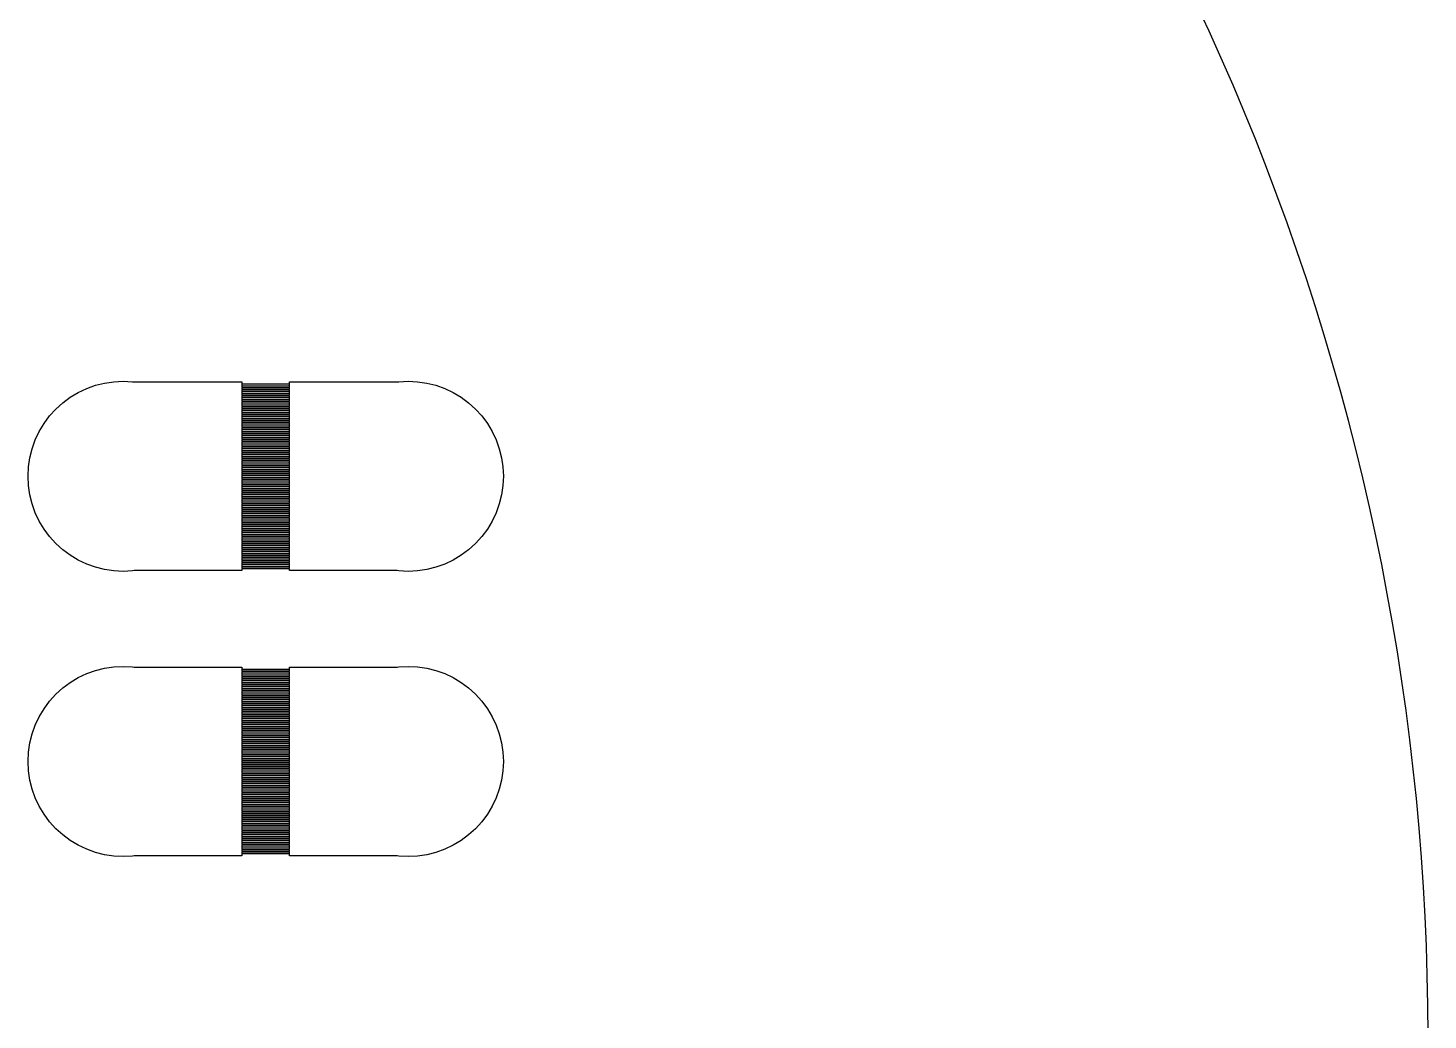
# Model space of a CAD drawing. Extents: x -18 to 83, y -18 to 83.
# Drawn here: x 53.5 to 82.95, y 32.56 to 53.43 of the extents above; entities that cross this region are included whole.
import ezdxf

# ---------------------------------------------------------------- set-up
doc = ezdxf.new("R2010")
doc.units = 0

msp = doc.modelspace()

# ---------------------------------------------------------------- linework, layer by layer
for p, q in [((78.3448, 53.363), (78.0822, 53.927)), ((78.6004, 52.7957), (78.3448, 53.363)), ((78.8491, 52.2254), (78.6004, 52.7957)), ((79.0907, 51.652), (78.8491, 52.2254)), ((79.3253, 51.0758), (79.0907, 51.652)), ((79.5527, 50.4967), (79.3253, 51.0758)), ((79.7731, 49.9148), (79.5527, 50.4967)), ((79.9863, 49.3303), (79.7731, 49.9148)), ((80.1923, 48.7432), (79.9863, 49.3303)), ((80.3911, 48.1537), (80.1923, 48.7432)), ((80.5826, 47.5617), (80.3911, 48.1537)), ((80.7669, 46.9674), (80.5826, 47.5617)), ((80.9438, 46.3709), (80.7669, 46.9674)), ((81.1134, 45.7723), (80.9438, 46.3709)), ((54.9194, 45.9139), (55.1098, 45.9616)), ((55.1098, 45.9616), (55.304, 45.9904)), ((55.304, 45.9904), (55.5, 46)), ((55.5, 46), (55.696, 45.9904)), ((55.696, 45.9904), (55.7323, 45.985)), ((55.7323, 45.985), (58, 45.985)), ((58, 45.985), (58, 45.945)), ((58, 45.945), (59, 45.945)), ((59, 45.945), (59, 45.985)), ((59, 45.985), (61.2677, 45.985)), ((61.2677, 45.985), (61.304, 45.9904)), ((61.304, 45.9904), (61.5, 46)), ((61.5, 46), (61.696, 45.9904)), ((61.696, 45.9904), (61.8902, 45.9616)), ((61.8902, 45.9616), (62.0806, 45.9139)), ((54.2312, 45.546), (54.3889, 45.6629)), ((54.3889, 45.6629), (54.5572, 45.7638)), ((54.5572, 45.7638), (54.7346, 45.8477)), ((54.7346, 45.8477), (54.9194, 45.9139)), ((59, 45.935), (58, 45.935)), ((58, 45.935), (58, 45.905)), ((58, 45.905), (59, 45.905)), ((59, 45.895), (58, 45.895)), ((58, 45.895), (58, 45.865)), ((58, 45.865), (59, 45.865)), ((59, 45.855), (58, 45.855)), ((58, 45.855), (58, 45.825)), ((58, 45.825), (59, 45.825)), ((59, 45.815), (58, 45.815)), ((58, 45.815), (58, 45.785)), ((58, 45.785), (59, 45.785)), ((59, 45.775), (58, 45.775)), ((58, 45.775), (58, 45.745)), ((58, 45.745), (59, 45.745)), ((59, 45.735), (58, 45.735)), ((58, 45.735), (58, 45.705)), ((58, 45.705), (59, 45.705)), ((59, 45.695), (58, 45.695)), ((58, 45.695), (58, 45.665)), ((58, 45.665), (59, 45.665)), ((59, 45.655), (58, 45.655)), ((58, 45.655), (58, 45.625)), ((59, 45.905), (59, 45.935)), ((59, 45.865), (59, 45.895)), ((59, 45.825), (59, 45.855)), ((59, 45.785), (59, 45.815)), ((59, 45.745), (59, 45.775)), ((59, 45.705), (59, 45.735)), ((59, 45.665), (59, 45.695)), ((59, 45.625), (59, 45.655)), ((62.0806, 45.9139), (62.2654, 45.8477)), ((62.2654, 45.8477), (62.4428, 45.7638)), ((62.4428, 45.7638), (62.6111, 45.6629)), ((62.6111, 45.6629), (62.7688, 45.546)), ((81.2757, 45.1717), (81.1134, 45.7723)), ((53.954, 45.2688), (54.0858, 45.4142)), ((54.0858, 45.4142), (54.2312, 45.546)), ((58, 45.625), (59, 45.625)), ((59, 45.615), (58, 45.615)), ((58, 45.615), (58, 45.585)), ((58, 45.585), (59, 45.585)), ((59, 45.575), (58, 45.575)), ((58, 45.575), (58, 45.545)), ((58, 45.545), (59, 45.545)), ((59, 45.535), (58, 45.535)), ((58, 45.535), (58, 45.505)), ((58, 45.505), (59, 45.505)), ((59, 45.495), (58, 45.495)), ((58, 45.495), (58, 45.465)), ((58, 45.465), (59, 45.465)), ((59, 45.455), (58, 45.455)), ((58, 45.455), (58, 45.425)), ((58, 45.425), (59, 45.425)), ((59, 45.415), (58, 45.415)), ((58, 45.415), (58, 45.385)), ((58, 45.385), (59, 45.385)), ((59, 45.375), (58, 45.375)), ((58, 45.375), (58, 45.345)), ((59, 45.585), (59, 45.615)), ((59, 45.545), (59, 45.575)), ((59, 45.505), (59, 45.535)), ((59, 45.465), (59, 45.495)), ((59, 45.425), (59, 45.455)), ((59, 45.385), (59, 45.415)), ((59, 45.345), (59, 45.375)), ((62.7688, 45.546), (62.9142, 45.4142)), ((62.9142, 45.4142), (63.046, 45.2688)), ((53.7362, 44.9428), (53.8371, 45.1111)), ((53.8371, 45.1111), (53.954, 45.2688)), ((58, 45.345), (59, 45.345)), ((59, 45.335), (58, 45.335)), ((58, 45.335), (58, 45.305)), ((58, 45.305), (59, 45.305)), ((59, 45.295), (58, 45.295)), ((58, 45.295), (58, 45.265)), ((58, 45.265), (59, 45.265)), ((59, 45.255), (58, 45.255)), ((58, 45.255), (58, 45.225)), ((58, 45.225), (59, 45.225)), ((59, 45.215), (58, 45.215)), ((58, 45.215), (58, 45.185)), ((58, 45.185), (59, 45.185)), ((59, 45.175), (58, 45.175)), ((58, 45.175), (58, 45.145)), ((58, 45.145), (59, 45.145)), ((59, 45.135), (58, 45.135)), ((58, 45.135), (58, 45.105)), ((58, 45.105), (59, 45.105)), ((59, 45.095), (58, 45.095)), ((58, 45.095), (58, 45.065)), ((58, 45.065), (59, 45.065)), ((59, 45.305), (59, 45.335)), ((59, 45.265), (59, 45.295)), ((59, 45.225), (59, 45.255)), ((59, 45.185), (59, 45.215)), ((59, 45.145), (59, 45.175)), ((59, 45.105), (59, 45.135)), ((59, 45.065), (59, 45.095)), ((63.046, 45.2688), (63.1629, 45.1111)), ((63.1629, 45.1111), (63.2638, 44.9428)), ((81.4306, 44.5691), (81.2757, 45.1717)), ((53.5861, 44.5806), (53.6523, 44.7654)), ((53.6523, 44.7654), (53.7362, 44.9428)), ((59, 45.055), (58, 45.055)), ((58, 45.055), (58, 45.025)), ((58, 45.025), (59, 45.025)), ((59, 45.015), (58, 45.015)), ((58, 45.015), (58, 44.985)), ((58, 44.985), (59, 44.985)), ((59, 44.975), (58, 44.975)), ((58, 44.975), (58, 44.945)), ((58, 44.945), (59, 44.945)), ((59, 44.935), (58, 44.935)), ((58, 44.935), (58, 44.905)), ((58, 44.905), (59, 44.905)), ((59, 44.895), (58, 44.895)), ((58, 44.895), (58, 44.865)), ((58, 44.865), (59, 44.865)), ((59, 44.855), (58, 44.855)), ((58, 44.855), (58, 44.825)), ((58, 44.825), (59, 44.825)), ((59, 44.815), (58, 44.815)), ((58, 44.815), (58, 44.785)), ((58, 44.785), (59, 44.785)), ((59, 44.775), (58, 44.775)), ((58, 44.775), (58, 44.745)), ((59, 45.025), (59, 45.055)), ((59, 44.985), (59, 45.015)), ((59, 44.945), (59, 44.975)), ((59, 44.905), (59, 44.935)), ((59, 44.865), (59, 44.895)), ((59, 44.825), (59, 44.855)), ((59, 44.785), (59, 44.815)), ((59, 44.745), (59, 44.775)), ((63.2638, 44.9428), (63.3477, 44.7654)), ((63.3477, 44.7654), (63.4139, 44.5806)), ((53.5384, 44.3902), (53.5861, 44.5806)), ((58, 44.745), (59, 44.745)), ((59, 44.735), (58, 44.735)), ((58, 44.735), (58, 44.705)), ((58, 44.705), (59, 44.705)), ((59, 44.695), (58, 44.695)), ((58, 44.695), (58, 44.665)), ((58, 44.665), (59, 44.665)), ((59, 44.655), (58, 44.655)), ((58, 44.655), (58, 44.625)), ((58, 44.625), (59, 44.625)), ((59, 44.615), (58, 44.615)), ((58, 44.615), (58, 44.585)), ((58, 44.585), (59, 44.585)), ((59, 44.575), (58, 44.575)), ((58, 44.575), (58, 44.545)), ((58, 44.545), (59, 44.545)), ((59, 44.535), (58, 44.535)), ((58, 44.535), (58, 44.505)), ((58, 44.505), (59, 44.505)), ((59, 44.495), (58, 44.495)), ((58, 44.495), (58, 44.465)), ((59, 44.705), (59, 44.735)), ((59, 44.665), (59, 44.695)), ((59, 44.625), (59, 44.655)), ((59, 44.585), (59, 44.615)), ((59, 44.545), (59, 44.575)), ((59, 44.505), (59, 44.535)), ((59, 44.465), (59, 44.495)), ((63.4139, 44.5806), (63.4616, 44.3902)), ((81.578, 43.9646), (81.4306, 44.5691)), ((53.5, 44), (53.5096, 44.196)), ((53.5096, 44.196), (53.5384, 44.3902)), ((58, 44.465), (59, 44.465)), ((59, 44.455), (58, 44.455)), ((58, 44.455), (58, 44.425)), ((58, 44.425), (59, 44.425)), ((59, 44.415), (58, 44.415)), ((58, 44.415), (58, 44.385)), ((58, 44.385), (59, 44.385)), ((59, 44.375), (58, 44.375)), ((58, 44.375), (58, 44.345)), ((58, 44.345), (59, 44.345)), ((59, 44.335), (58, 44.335)), ((58, 44.335), (58, 44.305)), ((58, 44.305), (59, 44.305)), ((59, 44.295), (58, 44.295)), ((58, 44.295), (58, 44.265)), ((58, 44.265), (59, 44.265)), ((59, 44.255), (58, 44.255)), ((58, 44.255), (58, 44.225)), ((58, 44.225), (59, 44.225)), ((59, 44.215), (58, 44.215)), ((58, 44.215), (58, 44.185)), ((58, 44.185), (59, 44.185)), ((59, 44.425), (59, 44.455)), ((59, 44.385), (59, 44.415)), ((59, 44.345), (59, 44.375)), ((59, 44.305), (59, 44.335)), ((59, 44.265), (59, 44.295)), ((59, 44.225), (59, 44.255)), ((59, 44.185), (59, 44.215)), ((63.4616, 44.3902), (63.4904, 44.196)), ((63.4904, 44.196), (63.5, 44)), ((53.5096, 43.804), (53.5, 44)), ((59, 44.175), (58, 44.175)), ((58, 44.175), (58, 44.145)), ((58, 44.145), (59, 44.145)), ((59, 44.135), (58, 44.135)), ((58, 44.135), (58, 44.105)), ((58, 44.105), (59, 44.105)), ((59, 44.095), (58, 44.095)), ((58, 44.095), (58, 44.065)), ((58, 44.065), (59, 44.065)), ((59, 44.055), (58, 44.055)), ((58, 44.055), (58, 44.025)), ((58, 44.025), (59, 44.025)), ((59, 44.015), (58, 44.015)), ((58, 44.015), (58, 43.985)), ((58, 43.985), (59, 43.985)), ((59, 43.975), (58, 43.975)), ((58, 43.975), (58, 43.945)), ((58, 43.945), (59, 43.945)), ((59, 43.935), (58, 43.935)), ((58, 43.935), (58, 43.905)), ((58, 43.905), (59, 43.905)), ((59, 43.895), (58, 43.895)), ((58, 43.895), (58, 43.865)), ((59, 44.145), (59, 44.175)), ((59, 44.105), (59, 44.135)), ((59, 44.065), (59, 44.095)), ((59, 44.025), (59, 44.055)), ((59, 43.985), (59, 44.015)), ((59, 43.945), (59, 43.975)), ((59, 43.905), (59, 43.935)), ((59, 43.865), (59, 43.895)), ((63.5, 44), (63.4904, 43.804)), ((81.7181, 43.3584), (81.578, 43.9646)), ((53.5384, 43.6098), (53.5096, 43.804)), ((53.5861, 43.4194), (53.5384, 43.6098)), ((58, 43.865), (59, 43.865)), ((59, 43.855), (58, 43.855)), ((58, 43.855), (58, 43.825)), ((58, 43.825), (59, 43.825)), ((59, 43.815), (58, 43.815)), ((58, 43.815), (58, 43.785)), ((58, 43.785), (59, 43.785)), ((59, 43.775), (58, 43.775)), ((58, 43.775), (58, 43.745)), ((58, 43.745), (59, 43.745)), ((59, 43.735), (58, 43.735)), ((58, 43.735), (58, 43.705)), ((58, 43.705), (59, 43.705)), ((59, 43.695), (58, 43.695)), ((58, 43.695), (58, 43.665)), ((58, 43.665), (59, 43.665)), ((59, 43.655), (58, 43.655)), ((58, 43.655), (58, 43.625)), ((58, 43.625), (59, 43.625)), ((59, 43.615), (58, 43.615)), ((58, 43.615), (58, 43.585)), ((59, 43.825), (59, 43.855)), ((59, 43.785), (59, 43.815)), ((59, 43.745), (59, 43.775)), ((59, 43.705), (59, 43.735)), ((59, 43.665), (59, 43.695)), ((59, 43.625), (59, 43.655)), ((59, 43.585), (59, 43.615)), ((63.4616, 43.6098), (63.4139, 43.4194)), ((63.4904, 43.804), (63.4616, 43.6098)), ((53.6523, 43.2346), (53.5861, 43.4194)), ((58, 43.585), (59, 43.585)), ((59, 43.575), (58, 43.575)), ((58, 43.575), (58, 43.545)), ((58, 43.545), (59, 43.545)), ((59, 43.535), (58, 43.535)), ((58, 43.535), (58, 43.505)), ((58, 43.505), (59, 43.505)), ((59, 43.495), (58, 43.495)), ((58, 43.495), (58, 43.465)), ((58, 43.465), (59, 43.465)), ((59, 43.455), (58, 43.455)), ((58, 43.455), (58, 43.425)), ((58, 43.425), (59, 43.425)), ((59, 43.415), (58, 43.415)), ((58, 43.415), (58, 43.385)), ((58, 43.385), (59, 43.385)), ((59, 43.375), (58, 43.375)), ((58, 43.375), (58, 43.345)), ((58, 43.345), (59, 43.345)), ((59, 43.335), (58, 43.335)), ((58, 43.335), (58, 43.305)), ((58, 43.305), (59, 43.305)), ((59, 43.295), (58, 43.295)), ((58, 43.295), (58, 43.265)), ((59, 43.545), (59, 43.575)), ((59, 43.505), (59, 43.535)), ((59, 43.465), (59, 43.495)), ((59, 43.425), (59, 43.455)), ((59, 43.385), (59, 43.415)), ((59, 43.345), (59, 43.375)), ((59, 43.305), (59, 43.335)), ((59, 43.265), (59, 43.295)), ((63.4139, 43.4194), (63.3477, 43.2346)), ((81.8507, 42.7505), (81.7181, 43.3584)), ((53.7362, 43.0572), (53.6523, 43.2346)), ((53.8371, 42.8889), (53.7362, 43.0572)), ((58, 43.265), (59, 43.265)), ((59, 43.255), (58, 43.255)), ((58, 43.255), (58, 43.225)), ((58, 43.225), (59, 43.225)), ((59, 43.215), (58, 43.215)), ((58, 43.215), (58, 43.185)), ((58, 43.185), (59, 43.185)), ((59, 43.175), (58, 43.175)), ((58, 43.175), (58, 43.145)), ((58, 43.145), (59, 43.145)), ((59, 43.135), (58, 43.135)), ((58, 43.135), (58, 43.105)), ((58, 43.105), (59, 43.105)), ((59, 43.095), (58, 43.095)), ((58, 43.095), (58, 43.065)), ((58, 43.065), (59, 43.065)), ((59, 43.055), (58, 43.055)), ((58, 43.055), (58, 43.025)), ((58, 43.025), (59, 43.025)), ((59, 43.015), (58, 43.015)), ((58, 43.015), (58, 42.985)), ((59, 43.225), (59, 43.255)), ((59, 43.185), (59, 43.215)), ((59, 43.145), (59, 43.175)), ((59, 43.105), (59, 43.135)), ((59, 43.065), (59, 43.095)), ((59, 43.025), (59, 43.055)), ((59, 42.985), (59, 43.015)), ((63.2638, 43.0572), (63.1629, 42.8889)), ((63.3477, 43.2346), (63.2638, 43.0572)), ((53.954, 42.7312), (53.8371, 42.8889)), ((54.0858, 42.5858), (53.954, 42.7312)), ((58, 42.985), (59, 42.985)), ((59, 42.975), (58, 42.975)), ((58, 42.975), (58, 42.945)), ((58, 42.945), (59, 42.945)), ((59, 42.935), (58, 42.935)), ((58, 42.935), (58, 42.905)), ((58, 42.905), (59, 42.905)), ((59, 42.895), (58, 42.895)), ((58, 42.895), (58, 42.865)), ((58, 42.865), (59, 42.865)), ((59, 42.855), (58, 42.855)), ((58, 42.855), (58, 42.825)), ((58, 42.825), (59, 42.825)), ((59, 42.815), (58, 42.815)), ((58, 42.815), (58, 42.785)), ((58, 42.785), (59, 42.785)), ((59, 42.775), (58, 42.775)), ((58, 42.775), (58, 42.745)), ((58, 42.745), (59, 42.745)), ((59, 42.735), (58, 42.735)), ((58, 42.735), (58, 42.705)), ((58, 42.705), (59, 42.705)), ((59, 42.945), (59, 42.975)), ((59, 42.905), (59, 42.935)), ((59, 42.865), (59, 42.895)), ((59, 42.825), (59, 42.855)), ((59, 42.785), (59, 42.815)), ((59, 42.745), (59, 42.775)), ((59, 42.705), (59, 42.735)), ((63.046, 42.7312), (62.9142, 42.5858)), ((63.1629, 42.8889), (63.046, 42.7312)), ((81.9758, 42.1411), (81.8507, 42.7505)), ((54.2312, 42.454), (54.0858, 42.5858)), ((54.3889, 42.3371), (54.2312, 42.454)), ((59, 42.695), (58, 42.695)), ((58, 42.695), (58, 42.665)), ((58, 42.665), (59, 42.665)), ((59, 42.655), (58, 42.655)), ((58, 42.655), (58, 42.625)), ((58, 42.625), (59, 42.625)), ((59, 42.615), (58, 42.615)), ((58, 42.615), (58, 42.585)), ((58, 42.585), (59, 42.585)), ((59, 42.575), (58, 42.575)), ((58, 42.575), (58, 42.545)), ((58, 42.545), (59, 42.545)), ((59, 42.535), (58, 42.535)), ((58, 42.535), (58, 42.505)), ((58, 42.505), (59, 42.505)), ((59, 42.495), (58, 42.495)), ((58, 42.495), (58, 42.465)), ((58, 42.465), (59, 42.465)), ((59, 42.455), (58, 42.455)), ((58, 42.455), (58, 42.425)), ((58, 42.425), (59, 42.425)), ((59, 42.415), (58, 42.415)), ((58, 42.415), (58, 42.385)), ((59, 42.665), (59, 42.695)), ((59, 42.625), (59, 42.655)), ((59, 42.585), (59, 42.615)), ((59, 42.545), (59, 42.575)), ((59, 42.505), (59, 42.535)), ((59, 42.465), (59, 42.495)), ((59, 42.425), (59, 42.455)), ((59, 42.385), (59, 42.415)), ((62.7688, 42.454), (62.6111, 42.3371)), ((62.9142, 42.5858), (62.7688, 42.454)), ((54.5572, 42.2362), (54.3889, 42.3371)), ((54.7346, 42.1523), (54.5572, 42.2362)), ((54.9194, 42.0861), (54.7346, 42.1523)), ((58, 42.385), (59, 42.385)), ((59, 42.375), (58, 42.375)), ((58, 42.375), (58, 42.345)), ((58, 42.345), (59, 42.345)), ((59, 42.335), (58, 42.335)), ((58, 42.335), (58, 42.305)), ((58, 42.305), (59, 42.305)), ((59, 42.295), (58, 42.295)), ((58, 42.295), (58, 42.265)), ((58, 42.265), (59, 42.265)), ((59, 42.255), (58, 42.255)), ((58, 42.255), (58, 42.225)), ((58, 42.225), (59, 42.225)), ((59, 42.215), (58, 42.215)), ((58, 42.215), (58, 42.185)), ((58, 42.185), (59, 42.185)), ((59, 42.175), (58, 42.175)), ((58, 42.175), (58, 42.145)), ((58, 42.145), (59, 42.145)), ((59, 42.135), (58, 42.135)), ((58, 42.135), (58, 42.105)), ((59, 42.345), (59, 42.375)), ((59, 42.305), (59, 42.335)), ((59, 42.265), (59, 42.295)), ((59, 42.225), (59, 42.255)), ((59, 42.185), (59, 42.215)), ((59, 42.145), (59, 42.175)), ((59, 42.105), (59, 42.135)), ((62.2654, 42.1523), (62.0806, 42.0861)), ((62.4428, 42.2362), (62.2654, 42.1523)), ((62.6111, 42.3371), (62.4428, 42.2362)), ((82.0934, 41.5301), (81.9758, 42.1411)), ((55.1098, 42.0384), (54.9194, 42.0861)), ((55.304, 42.0096), (55.1098, 42.0384)), ((55.5, 42), (55.304, 42.0096)), ((55.696, 42.0096), (55.5, 42)), ((55.7323, 42.015), (55.696, 42.0096)), ((58, 42.015), (55.7323, 42.015)), ((58, 42.105), (59, 42.105)), ((59, 42.095), (58, 42.095)), ((58, 42.095), (58, 42.065)), ((58, 42.065), (59, 42.065)), ((59, 42.055), (58, 42.055)), ((58, 42.055), (58, 42.015)), ((59, 42.065), (59, 42.095)), ((59, 42.015), (59, 42.055)), ((61.2677, 42.015), (59, 42.015)), ((61.304, 42.0096), (61.2677, 42.015)), ((61.5, 42), (61.304, 42.0096)), ((61.696, 42.0096), (61.5, 42)), ((61.8902, 42.0384), (61.696, 42.0096)), ((62.0806, 42.0861), (61.8902, 42.0384)), ((82.2036, 40.9178), (82.0934, 41.5301)), ((82.3062, 40.3041), (82.2036, 40.9178)), ((82.4012, 39.6892), (82.3062, 40.3041)), ((54.3889, 39.6629), (54.5572, 39.7638)), ((54.5572, 39.7638), (54.7346, 39.8477)), ((54.7346, 39.8477), (54.9194, 39.9139)), ((54.9194, 39.9139), (55.1098, 39.9616)), ((55.1098, 39.9616), (55.304, 39.9904)), ((55.304, 39.9904), (55.5, 40)), ((55.5, 40), (55.696, 39.9904)), ((55.696, 39.9904), (55.7323, 39.985)), ((55.7323, 39.985), (58, 39.985)), ((58, 39.985), (58, 39.945)), ((58, 39.945), (59, 39.945)), ((59, 39.935), (58, 39.935)), ((58, 39.935), (58, 39.905)), ((58, 39.905), (59, 39.905)), ((59, 39.895), (58, 39.895)), ((58, 39.895), (58, 39.865)), ((58, 39.865), (59, 39.865)), ((59, 39.855), (58, 39.855)), ((58, 39.855), (58, 39.825)), ((58, 39.825), (59, 39.825)), ((59, 39.815), (58, 39.815)), ((58, 39.815), (58, 39.785)), ((58, 39.785), (59, 39.785)), ((59, 39.775), (58, 39.775)), ((58, 39.775), (58, 39.745)), ((59, 39.945), (59, 39.985)), ((59, 39.985), (61.2677, 39.985)), ((59, 39.905), (59, 39.935)), ((59, 39.865), (59, 39.895)), ((59, 39.825), (59, 39.855)), ((59, 39.785), (59, 39.815)), ((59, 39.745), (59, 39.775)), ((61.2677, 39.985), (61.304, 39.9904)), ((61.304, 39.9904), (61.5, 40)), ((61.5, 40), (61.696, 39.9904)), ((61.696, 39.9904), (61.8902, 39.9616)), ((61.8902, 39.9616), (62.0806, 39.9139)), ((62.0806, 39.9139), (62.2654, 39.8477)), ((62.2654, 39.8477), (62.4428, 39.7638)), ((62.4428, 39.7638), (62.6111, 39.6629)), ((54.0858, 39.4142), (54.2312, 39.546)), ((54.2312, 39.546), (54.3889, 39.6629)), ((58, 39.745), (59, 39.745)), ((59, 39.735), (58, 39.735)), ((58, 39.735), (58, 39.705)), ((58, 39.705), (59, 39.705)), ((59, 39.695), (58, 39.695)), ((58, 39.695), (58, 39.665)), ((58, 39.665), (59, 39.665)), ((59, 39.655), (58, 39.655)), ((58, 39.655), (58, 39.625)), ((58, 39.625), (59, 39.625)), ((59, 39.615), (58, 39.615)), ((58, 39.615), (58, 39.585)), ((58, 39.585), (59, 39.585)), ((59, 39.575), (58, 39.575)), ((58, 39.575), (58, 39.545)), ((58, 39.545), (59, 39.545)), ((59, 39.535), (58, 39.535)), ((58, 39.535), (58, 39.505)), ((58, 39.505), (59, 39.505)), ((59, 39.495), (58, 39.495)), ((58, 39.495), (58, 39.465)), ((58, 39.465), (59, 39.465)), ((59, 39.705), (59, 39.735)), ((59, 39.665), (59, 39.695)), ((59, 39.625), (59, 39.655)), ((59, 39.585), (59, 39.615)), ((59, 39.545), (59, 39.575)), ((59, 39.505), (59, 39.535)), ((59, 39.465), (59, 39.495)), ((62.6111, 39.6629), (62.7688, 39.546)), ((62.7688, 39.546), (62.9142, 39.4142)), ((82.4888, 39.0732), (82.4012, 39.6892)), ((53.8371, 39.1111), (53.954, 39.2688)), ((53.954, 39.2688), (54.0858, 39.4142)), ((59, 39.455), (58, 39.455)), ((58, 39.455), (58, 39.425)), ((58, 39.425), (59, 39.425)), ((59, 39.415), (58, 39.415)), ((58, 39.415), (58, 39.385)), ((58, 39.385), (59, 39.385)), ((59, 39.375), (58, 39.375)), ((58, 39.375), (58, 39.345)), ((58, 39.345), (59, 39.345)), ((59, 39.335), (58, 39.335)), ((58, 39.335), (58, 39.305)), ((58, 39.305), (59, 39.305)), ((59, 39.295), (58, 39.295)), ((58, 39.295), (58, 39.265)), ((58, 39.265), (59, 39.265)), ((59, 39.255), (58, 39.255)), ((58, 39.255), (58, 39.225)), ((58, 39.225), (59, 39.225)), ((59, 39.215), (58, 39.215)), ((58, 39.215), (58, 39.185)), ((58, 39.185), (59, 39.185)), ((59, 39.175), (58, 39.175)), ((58, 39.175), (58, 39.145)), ((59, 39.425), (59, 39.455)), ((59, 39.385), (59, 39.415)), ((59, 39.345), (59, 39.375)), ((59, 39.305), (59, 39.335)), ((59, 39.265), (59, 39.295)), ((59, 39.225), (59, 39.255)), ((59, 39.185), (59, 39.215)), ((59, 39.145), (59, 39.175)), ((62.9142, 39.4142), (63.046, 39.2688)), ((63.046, 39.2688), (63.1629, 39.1111)), ((53.6523, 38.7654), (53.7362, 38.9428)), ((53.7362, 38.9428), (53.8371, 39.1111)), ((58, 39.145), (59, 39.145)), ((59, 39.135), (58, 39.135)), ((58, 39.135), (58, 39.105)), ((58, 39.105), (59, 39.105)), ((59, 39.095), (58, 39.095)), ((58, 39.095), (58, 39.065)), ((58, 39.065), (59, 39.065)), ((59, 39.055), (58, 39.055)), ((58, 39.055), (58, 39.025)), ((58, 39.025), (59, 39.025)), ((59, 39.015), (58, 39.015)), ((58, 39.015), (58, 38.985)), ((58, 38.985), (59, 38.985)), ((59, 38.975), (58, 38.975)), ((58, 38.975), (58, 38.945)), ((58, 38.945), (59, 38.945)), ((59, 38.935), (58, 38.935)), ((58, 38.935), (58, 38.905)), ((58, 38.905), (59, 38.905)), ((59, 38.895), (58, 38.895)), ((58, 38.895), (58, 38.865)), ((59, 39.105), (59, 39.135)), ((59, 39.065), (59, 39.095)), ((59, 39.025), (59, 39.055)), ((59, 38.985), (59, 39.015)), ((59, 38.945), (59, 38.975)), ((59, 38.905), (59, 38.935)), ((59, 38.865), (59, 38.895)), ((63.1629, 39.1111), (63.2638, 38.9428)), ((63.2638, 38.9428), (63.3477, 38.7654)), ((82.5687, 38.4562), (82.4888, 39.0732)), ((53.5384, 38.3902), (53.5861, 38.5806)), ((53.5861, 38.5806), (53.6523, 38.7654)), ((58, 38.865), (59, 38.865)), ((59, 38.855), (58, 38.855)), ((58, 38.855), (58, 38.825)), ((58, 38.825), (59, 38.825)), ((59, 38.815), (58, 38.815)), ((58, 38.815), (58, 38.785)), ((58, 38.785), (59, 38.785)), ((59, 38.775), (58, 38.775)), ((58, 38.775), (58, 38.745)), ((58, 38.745), (59, 38.745)), ((59, 38.735), (58, 38.735)), ((58, 38.735), (58, 38.705)), ((58, 38.705), (59, 38.705)), ((59, 38.695), (58, 38.695)), ((58, 38.695), (58, 38.665)), ((58, 38.665), (59, 38.665)), ((59, 38.655), (58, 38.655)), ((58, 38.655), (58, 38.625)), ((58, 38.625), (59, 38.625)), ((59, 38.615), (58, 38.615)), ((58, 38.615), (58, 38.585)), ((58, 38.585), (59, 38.585)), ((59, 38.825), (59, 38.855)), ((59, 38.785), (59, 38.815)), ((59, 38.745), (59, 38.775)), ((59, 38.705), (59, 38.735)), ((59, 38.665), (59, 38.695)), ((59, 38.625), (59, 38.655)), ((59, 38.585), (59, 38.615)), ((63.3477, 38.7654), (63.4139, 38.5806)), ((63.4139, 38.5806), (63.4616, 38.3902)), ((53.5096, 38.196), (53.5384, 38.3902)), ((59, 38.575), (58, 38.575)), ((58, 38.575), (58, 38.545)), ((58, 38.545), (59, 38.545)), ((59, 38.535), (58, 38.535)), ((58, 38.535), (58, 38.505)), ((58, 38.505), (59, 38.505)), ((59, 38.495), (58, 38.495)), ((58, 38.495), (58, 38.465)), ((58, 38.465), (59, 38.465)), ((59, 38.455), (58, 38.455)), ((58, 38.455), (58, 38.425)), ((58, 38.425), (59, 38.425)), ((59, 38.415), (58, 38.415)), ((58, 38.415), (58, 38.385)), ((58, 38.385), (59, 38.385)), ((59, 38.375), (58, 38.375)), ((58, 38.375), (58, 38.345)), ((58, 38.345), (59, 38.345)), ((59, 38.335), (58, 38.335)), ((58, 38.335), (58, 38.305)), ((58, 38.305), (59, 38.305)), ((59, 38.295), (58, 38.295)), ((58, 38.295), (58, 38.265)), ((59, 38.545), (59, 38.575)), ((59, 38.505), (59, 38.535)), ((59, 38.465), (59, 38.495)), ((59, 38.425), (59, 38.455)), ((59, 38.385), (59, 38.415)), ((59, 38.345), (59, 38.375)), ((59, 38.305), (59, 38.335)), ((59, 38.265), (59, 38.295)), ((63.4616, 38.3902), (63.4904, 38.196)), ((82.6411, 37.8383), (82.5687, 38.4562)), ((53.5, 38), (53.5096, 38.196)), ((53.5096, 37.804), (53.5, 38)), ((58, 38.265), (59, 38.265)), ((59, 38.255), (58, 38.255)), ((58, 38.255), (58, 38.225)), ((58, 38.225), (59, 38.225)), ((59, 38.215), (58, 38.215)), ((58, 38.215), (58, 38.185)), ((58, 38.185), (59, 38.185)), ((59, 38.175), (58, 38.175)), ((58, 38.175), (58, 38.145)), ((58, 38.145), (59, 38.145)), ((59, 38.135), (58, 38.135)), ((58, 38.135), (58, 38.105)), ((58, 38.105), (59, 38.105)), ((59, 38.095), (58, 38.095)), ((58, 38.095), (58, 38.065)), ((58, 38.065), (59, 38.065)), ((59, 38.055), (58, 38.055)), ((58, 38.055), (58, 38.025)), ((58, 38.025), (59, 38.025)), ((59, 38.015), (58, 38.015)), ((58, 38.015), (58, 37.985)), ((59, 38.225), (59, 38.255)), ((59, 38.185), (59, 38.215)), ((59, 38.145), (59, 38.175)), ((59, 38.105), (59, 38.135)), ((59, 38.065), (59, 38.095)), ((59, 38.025), (59, 38.055)), ((59, 37.985), (59, 38.015)), ((63.4904, 38.196), (63.5, 38)), ((63.5, 38), (63.4904, 37.804)), ((53.5384, 37.6098), (53.5096, 37.804)), ((58, 37.985), (59, 37.985)), ((59, 37.975), (58, 37.975)), ((58, 37.975), (58, 37.945)), ((58, 37.945), (59, 37.945)), ((59, 37.935), (58, 37.935)), ((58, 37.935), (58, 37.905)), ((58, 37.905), (59, 37.905)), ((59, 37.895), (58, 37.895)), ((58, 37.895), (58, 37.865)), ((58, 37.865), (59, 37.865)), ((59, 37.855), (58, 37.855)), ((58, 37.855), (58, 37.825)), ((58, 37.825), (59, 37.825)), ((59, 37.815), (58, 37.815)), ((58, 37.815), (58, 37.785)), ((58, 37.785), (59, 37.785)), ((59, 37.775), (58, 37.775)), ((58, 37.775), (58, 37.745)), ((58, 37.745), (59, 37.745)), ((59, 37.735), (58, 37.735)), ((58, 37.735), (58, 37.705)), ((58, 37.705), (59, 37.705)), ((59, 37.945), (59, 37.975)), ((59, 37.905), (59, 37.935)), ((59, 37.865), (59, 37.895)), ((59, 37.825), (59, 37.855)), ((59, 37.785), (59, 37.815)), ((59, 37.745), (59, 37.775)), ((59, 37.705), (59, 37.735)), ((63.4904, 37.804), (63.4616, 37.6098)), ((82.7059, 37.2195), (82.6411, 37.8383)), ((53.5861, 37.4194), (53.5384, 37.6098)), ((53.6523, 37.2346), (53.5861, 37.4194)), ((59, 37.695), (58, 37.695)), ((58, 37.695), (58, 37.665)), ((58, 37.665), (59, 37.665)), ((59, 37.655), (58, 37.655)), ((58, 37.655), (58, 37.625)), ((58, 37.625), (59, 37.625)), ((59, 37.615), (58, 37.615)), ((58, 37.615), (58, 37.585)), ((58, 37.585), (59, 37.585)), ((59, 37.575), (58, 37.575)), ((58, 37.575), (58, 37.545)), ((58, 37.545), (59, 37.545)), ((59, 37.535), (58, 37.535)), ((58, 37.535), (58, 37.505)), ((58, 37.505), (59, 37.505)), ((59, 37.495), (58, 37.495)), ((58, 37.495), (58, 37.465)), ((58, 37.465), (59, 37.465)), ((59, 37.455), (58, 37.455)), ((58, 37.455), (58, 37.425)), ((58, 37.425), (59, 37.425)), ((59, 37.415), (58, 37.415)), ((58, 37.415), (58, 37.385)), ((59, 37.665), (59, 37.695)), ((59, 37.625), (59, 37.655)), ((59, 37.585), (59, 37.615)), ((59, 37.545), (59, 37.575)), ((59, 37.505), (59, 37.535)), ((59, 37.465), (59, 37.495)), ((59, 37.425), (59, 37.455)), ((59, 37.385), (59, 37.415)), ((63.4139, 37.4194), (63.3477, 37.2346)), ((63.4616, 37.6098), (63.4139, 37.4194)), ((53.7362, 37.0572), (53.6523, 37.2346)), ((58, 37.385), (59, 37.385)), ((59, 37.375), (58, 37.375)), ((58, 37.375), (58, 37.345)), ((58, 37.345), (59, 37.345)), ((59, 37.335), (58, 37.335)), ((58, 37.335), (58, 37.305)), ((58, 37.305), (59, 37.305)), ((59, 37.295), (58, 37.295)), ((58, 37.295), (58, 37.265)), ((58, 37.265), (59, 37.265)), ((59, 37.255), (58, 37.255)), ((58, 37.255), (58, 37.225)), ((58, 37.225), (59, 37.225)), ((59, 37.215), (58, 37.215)), ((58, 37.215), (58, 37.185)), ((58, 37.185), (59, 37.185)), ((59, 37.175), (58, 37.175)), ((58, 37.175), (58, 37.145)), ((58, 37.145), (59, 37.145)), ((59, 37.135), (58, 37.135)), ((58, 37.135), (58, 37.105)), ((59, 37.345), (59, 37.375)), ((59, 37.305), (59, 37.335)), ((59, 37.265), (59, 37.295)), ((59, 37.225), (59, 37.255)), ((59, 37.185), (59, 37.215)), ((59, 37.145), (59, 37.175)), ((59, 37.105), (59, 37.135)), ((63.3477, 37.2346), (63.2638, 37.0572)), ((82.763, 36.5999), (82.7059, 37.2195)), ((53.8371, 36.8889), (53.7362, 37.0572)), ((53.954, 36.7312), (53.8371, 36.8889)), ((58, 37.105), (59, 37.105)), ((59, 37.095), (58, 37.095)), ((58, 37.095), (58, 37.065)), ((58, 37.065), (59, 37.065)), ((59, 37.055), (58, 37.055)), ((58, 37.055), (58, 37.025)), ((58, 37.025), (59, 37.025)), ((59, 37.015), (58, 37.015)), ((58, 37.015), (58, 36.985)), ((58, 36.985), (59, 36.985)), ((59, 36.975), (58, 36.975)), ((58, 36.975), (58, 36.945)), ((58, 36.945), (59, 36.945)), ((59, 36.935), (58, 36.935)), ((58, 36.935), (58, 36.905)), ((58, 36.905), (59, 36.905)), ((59, 36.895), (58, 36.895)), ((58, 36.895), (58, 36.865)), ((58, 36.865), (59, 36.865)), ((59, 36.855), (58, 36.855)), ((58, 36.855), (58, 36.825)), ((58, 36.825), (59, 36.825)), ((59, 36.815), (58, 36.815)), ((58, 36.815), (58, 36.785)), ((59, 37.065), (59, 37.095)), ((59, 37.025), (59, 37.055)), ((59, 36.985), (59, 37.015)), ((59, 36.945), (59, 36.975)), ((59, 36.905), (59, 36.935)), ((59, 36.865), (59, 36.895)), ((59, 36.825), (59, 36.855)), ((59, 36.785), (59, 36.815)), ((63.1629, 36.8889), (63.046, 36.7312)), ((63.2638, 37.0572), (63.1629, 36.8889)), ((54.0858, 36.5858), (53.954, 36.7312)), ((54.2312, 36.454), (54.0858, 36.5858)), ((58, 36.785), (59, 36.785)), ((59, 36.775), (58, 36.775)), ((58, 36.775), (58, 36.745)), ((58, 36.745), (59, 36.745)), ((59, 36.735), (58, 36.735)), ((58, 36.735), (58, 36.705)), ((58, 36.705), (59, 36.705)), ((59, 36.695), (58, 36.695)), ((58, 36.695), (58, 36.665)), ((58, 36.665), (59, 36.665)), ((59, 36.655), (58, 36.655)), ((58, 36.655), (58, 36.625)), ((58, 36.625), (59, 36.625)), ((59, 36.615), (58, 36.615)), ((58, 36.615), (58, 36.585)), ((58, 36.585), (59, 36.585)), ((59, 36.575), (58, 36.575)), ((58, 36.575), (58, 36.545)), ((58, 36.545), (59, 36.545)), ((59, 36.535), (58, 36.535)), ((58, 36.535), (58, 36.505)), ((59, 36.745), (59, 36.775)), ((59, 36.705), (59, 36.735)), ((59, 36.665), (59, 36.695)), ((59, 36.625), (59, 36.655)), ((59, 36.585), (59, 36.615)), ((59, 36.545), (59, 36.575)), ((59, 36.505), (59, 36.535)), ((62.9142, 36.5858), (62.7688, 36.454)), ((63.046, 36.7312), (62.9142, 36.5858)), ((82.8126, 35.9797), (82.763, 36.5999)), ((54.3889, 36.3371), (54.2312, 36.454)), ((54.5572, 36.2362), (54.3889, 36.3371)), ((54.7346, 36.1523), (54.5572, 36.2362)), ((58, 36.505), (59, 36.505)), ((59, 36.495), (58, 36.495)), ((58, 36.495), (58, 36.465)), ((58, 36.465), (59, 36.465)), ((59, 36.455), (58, 36.455)), ((58, 36.455), (58, 36.425)), ((58, 36.425), (59, 36.425)), ((59, 36.415), (58, 36.415)), ((58, 36.415), (58, 36.385)), ((58, 36.385), (59, 36.385)), ((59, 36.375), (58, 36.375)), ((58, 36.375), (58, 36.345)), ((58, 36.345), (59, 36.345)), ((59, 36.335), (58, 36.335)), ((58, 36.335), (58, 36.305)), ((58, 36.305), (59, 36.305)), ((59, 36.295), (58, 36.295)), ((58, 36.295), (58, 36.265)), ((58, 36.265), (59, 36.265)), ((59, 36.255), (58, 36.255)), ((58, 36.255), (58, 36.225)), ((58, 36.225), (59, 36.225)), ((59, 36.465), (59, 36.495)), ((59, 36.425), (59, 36.455)), ((59, 36.385), (59, 36.415)), ((59, 36.345), (59, 36.375)), ((59, 36.305), (59, 36.335)), ((59, 36.265), (59, 36.295)), ((59, 36.225), (59, 36.255)), ((62.4428, 36.2362), (62.2654, 36.1523)), ((62.6111, 36.3371), (62.4428, 36.2362)), ((62.7688, 36.454), (62.6111, 36.3371)), ((54.9194, 36.0861), (54.7346, 36.1523)), ((55.1098, 36.0384), (54.9194, 36.0861)), ((55.304, 36.0096), (55.1098, 36.0384)), ((55.5, 36), (55.304, 36.0096)), ((55.696, 36.0096), (55.5, 36)), ((55.7323, 36.015), (55.696, 36.0096)), ((58, 36.015), (55.7323, 36.015)), ((59, 36.215), (58, 36.215)), ((58, 36.215), (58, 36.185)), ((58, 36.185), (59, 36.185)), ((59, 36.175), (58, 36.175)), ((58, 36.175), (58, 36.145)), ((58, 36.145), (59, 36.145)), ((59, 36.135), (58, 36.135)), ((58, 36.135), (58, 36.105)), ((58, 36.105), (59, 36.105)), ((59, 36.095), (58, 36.095)), ((58, 36.095), (58, 36.065)), ((58, 36.065), (59, 36.065)), ((59, 36.055), (58, 36.055)), ((58, 36.055), (58, 36.015)), ((59, 36.185), (59, 36.215)), ((59, 36.145), (59, 36.175)), ((59, 36.105), (59, 36.135)), ((59, 36.065), (59, 36.095)), ((59, 36.015), (59, 36.055)), ((61.2677, 36.015), (59, 36.015)), ((61.304, 36.0096), (61.2677, 36.015)), ((61.5, 36), (61.304, 36.0096)), ((61.696, 36.0096), (61.5, 36)), ((61.8902, 36.0384), (61.696, 36.0096)), ((62.0806, 36.0861), (61.8902, 36.0384)), ((62.2654, 36.1523), (62.0806, 36.0861)), ((82.8546, 35.3589), (82.8126, 35.9797)), ((82.8889, 34.7377), (82.8546, 35.3589)), ((82.9156, 34.1161), (82.8889, 34.7377)), ((82.9347, 33.4942), (82.9156, 34.1161)), ((82.9462, 32.8722), (82.9347, 33.4942)), ((82.95, 32.25), (82.9462, 32.8722))]:
    msp.add_line(p, q)

doc.saveas('drawing.dxf')
